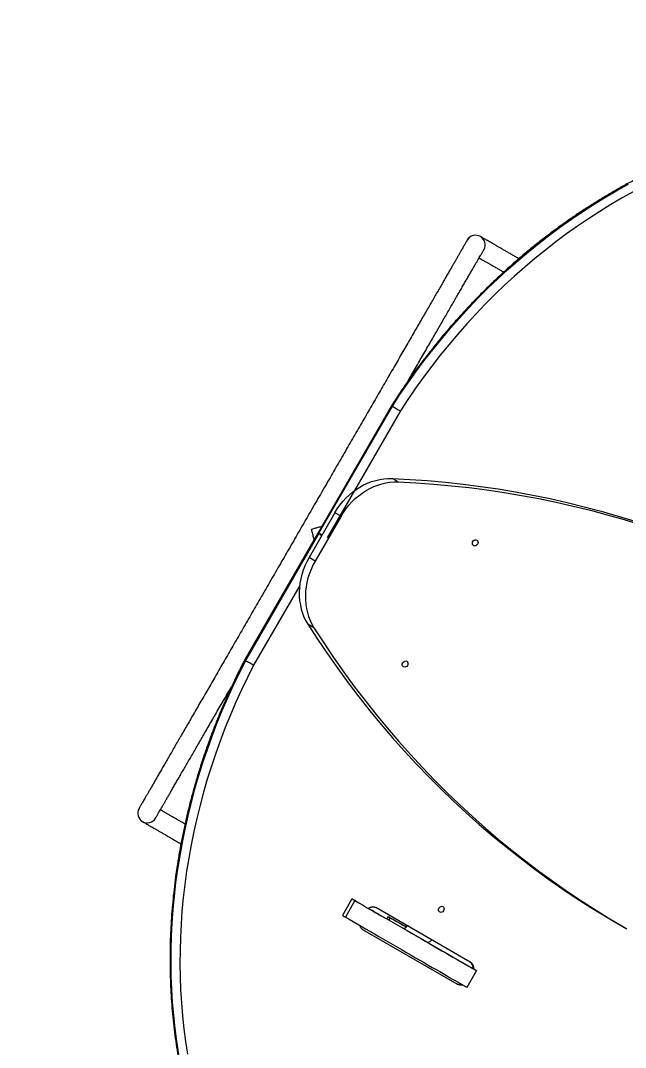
# Model space of a CAD drawing. Header units: millimetres. Extents: x -4727 to 4677, y -3642 to 4812.
# Drawn here: x -2186 to -1522, y 10 to 1136 of the extents above; entities that cross this region are included whole.
import ezdxf

# ---------------------------------------------------------------- set-up
doc = ezdxf.new("R2010")
doc.units = ezdxf.units.MM
for name, color, linetype in [('DIKOM_ОБЪЕКТ', 7, 'Continuous'), ('DIKOM_РАЗМЕР_ЗОНА', 7, 'Continuous'), ('DIKOM_РАЗМЕР_ОБЪЕКТА', 7, 'Continuous')]:
    doc.layers.add(name, color=color, linetype=linetype)
doc.styles.add('style1', font='arial.ttf', dxfattribs={"width": 0.8})
doc.dimstyles.new('1-50', dxfattribs={"dimtxt": 300, "dimasz": 200, "dimexe": 100, "dimexo": 0, "dimgap": 100, "dimtad": 1, "dimdec": 0, "dimtxsty": 'style1', "dimcen": 0, "dimclrd": 7, "dimclre": 7, "dimadec": 1, "dimazin": 2, "dimtfac": 1, "dimtdec": 0, "dimtmove": 1, "dimatfit": 3, "dimfxl": 0, "dimlwd": 25, "dimlwe": 18, "dimarcsym": 0})

# ---------------------------------------------------------------- blocks, each defined once
blk = doc.blocks.new('*D15')
at = {"layer": 'Defpoints', "color": 0, "transparency": 16777216}
for p in [(1810, 3454.8), (1810, 1556.9), (-3226.7, -1434.3)]:
    blk.add_point(p, dxfattribs=at)
at = {"layer": 'DIKOM_РАЗМЕР_ОБЪЕКТА', "color": 7, "lineweight": 18, "transparency": 16777216}
for p, q in [((-3226.7, -1434.3), (-3226.7, 3554.8)), ((1810, 1556.9), (1810, 3554.8))]:
    blk.add_line(p, q, dxfattribs=at)
at = {"layer": 'DIKOM_РАЗМЕР_ОБЪЕКТА', "color": 7, "lineweight": 25, "transparency": 16777216}
blk.add_line((-3026.7, 3454.8), (1610, 3454.8), dxfattribs=at)
at = {"layer": 'DIKOM_РАЗМЕР_ОБЪЕКТА', "color": 7, "transparency": 16777216}
for points in [[(-3026.7, 3488.1), (-3026.7, 3421.5), (-3226.7, 3454.8)], [(1610, 3488.1), (1610, 3421.5), (1810, 3454.8)]]:
    blk.add_solid(points, dxfattribs=at)
at = {"layer": 'DIKOM_РАЗМЕР_ОБЪЕКТА', "color": 0, "transparency": 16777216, "insert": (-1130.8, 3708), "char_height": 300, "attachment_point": 5, "style": 'style1'}
blk.add_mtext('5000', dxfattribs=at)
blk = doc.blocks.new('*D14')
at = {"layer": 'Defpoints', "color": 0, "transparency": 16777216}
for p in [(3933.7, 4362.3), (3933.7, 1611), (-4726.7, -2207.4)]:
    blk.add_point(p, dxfattribs=at)
at = {"layer": 'DIKOM_РАЗМЕР_ЗОНА', "color": 7, "lineweight": 18, "transparency": 16777216}
for p, q in [((-4726.7, -2207.4), (-4726.7, 4462.3)), ((3933.7, 1611), (3933.7, 4462.3))]:
    blk.add_line(p, q, dxfattribs=at)
at = {"layer": 'DIKOM_РАЗМЕР_ЗОНА', "color": 7, "lineweight": 25, "transparency": 16777216}
blk.add_line((-4526.7, 4362.3), (3733.7, 4362.3), dxfattribs=at)
at = {"layer": 'DIKOM_РАЗМЕР_ЗОНА', "color": 7, "transparency": 16777216}
for points in [[(-4526.7, 4395.6), (-4526.7, 4329), (-4726.7, 4362.3)], [(3733.7, 4395.6), (3733.7, 4329), (3933.7, 4362.3)]]:
    blk.add_solid(points, dxfattribs=at)
at = {"layer": 'DIKOM_РАЗМЕР_ЗОНА', "color": 0, "transparency": 16777216, "insert": (-1226.3, 4615.5), "char_height": 300, "attachment_point": 5, "style": 'style1'}
blk.add_mtext('8650', dxfattribs=at)

msp = doc.modelspace()

# ---------------------------------------------------------------- linework, layer by layer
at = {"layer": 'DIKOM_ОБЪЕКТ', "color": 7, "linetype": 'Continuous', "lineweight": 15}
for p, q in [((-1677.5, 885.3), (-1677.5, 885.3)), ((-1779, 713.9), (-1859.4, 574.5)), ((-1858.5, 574), (-1778, 713.4)), ((-1769.2, 708.1), (-1849.6, 568.8)), ((-1771.7, 630.2), (-1778.4, 634.1)), ((-1841, 596.5), (-1869.4, 547.3)), ((-1834.3, 592.6), (-1862.7, 543.4)), ((-1834.3, 592.6), (-1841, 596.5)), ((-1859.6, 574.2), (-1940.1, 434.8)), ((-1858.7, 573.6), (-1939.2, 434.2)), ((-1855.3, 571.7), (-1856.5, 572.4)), ((-1862.7, 543.4), (-1869.4, 547.3)), ((-1879.6, 516.8), (-1930.2, 429.3)), ((-1864, 470.3), (-1870.7, 474.2)), ((-2055.9, 271.9), (-2055.9, 271.9)), ((-1822.3, 173), (-1832.8, 154.8)), ((-1819, 171.1), (-1829.5, 152.9)), ((-1804.2, 162.6), (-1799.8, 160.1)), ((-1692.6, 103.6), (-1796.3, 163.5)), ((-1782.6, 153.6), (-1784.1, 151)), ((-1780.3, 152.3), (-1781.8, 149.7)), ((-1766.6, 140.9), (-1781.8, 149.7)), ((-1765.1, 143.5), (-1780.3, 152.3)), ((-1707.1, 79.6), (-1810.3, 139.2)), ((-1739.9, 125.5), (-1766.6, 140.9)), ((-1530.7, 145.8), (-1524, 142)), ((-1692.6, 103.6), (-1693.1, 103.9)), ((-1696.1, 76), (-1685.6, 94.1)), ((-1689.2, 96.2), (-1691.8, 97.7))]:
    msp.add_line(p, q, dxfattribs=at)
at = {"layer": 'DIKOM_ОБЪЕКТ', "color": 7, "linetype": 'Continuous', "lineweight": 15, "flags": 128}
for points in [[(-1778, 713.4), (-1769.7, 726.1), (-1761.1, 738.7), (-1752.2, 751.1), (-1743.2, 763.3), (-1733.8, 775.2), (-1724.3, 787), (-1714.5, 798.6), (-1704.5, 809.9), (-1694.3, 821.1), (-1683.8, 832), (-1673.2, 842.6), (-1662.4, 853), (-1651.3, 863.2), (-1640.1, 873.1), (-1628.7, 882.8), (-1617.2, 892.1), (-1605.4, 901.3), (-1593.5, 910.1), (-1581.5, 918.6), (-1569.3, 926.9), (-1556.9, 934.9), (-1544.5, 942.6), (-1531.9, 950), (-1519.2, 957)], [(-1513.4, 948.7), (-1526, 941.7), (-1538.4, 934.5), (-1550.7, 926.9), (-1562.9, 919), (-1575, 910.8), (-1586.9, 902.4), (-1598.6, 893.6), (-1610.2, 884.6), (-1621.7, 875.4), (-1632.9, 865.8), (-1644, 856.1), (-1654.9, 846), (-1665.6, 835.7), (-1676.1, 825.2), (-1686.4, 814.4), (-1696.5, 803.5), (-1706.4, 792.2), (-1716.1, 780.8), (-1725.5, 769.2), (-1734.7, 757.3), (-1743.7, 745.3), (-1752.5, 733.1), (-1761, 720.6), (-1769.2, 708.1)], [(-1841, 596.5), (-1838.4, 600.7), (-1835.5, 604.8), (-1832.4, 608.7), (-1829, 612.4), (-1825.4, 615.9), (-1821.7, 619.1), (-1817.7, 622), (-1813.7, 624.6), (-1809.5, 627), (-1805.2, 629), (-1800.8, 630.7), (-1796.3, 632), (-1791.8, 633.1), (-1787.3, 633.8), (-1782.8, 634.1), (-1778.4, 634.1)], [(-1778.4, 634.1), (-1758.8, 633.1), (-1739.3, 631.7), (-1719.9, 630), (-1700.5, 627.9), (-1681.3, 625.4), (-1662.1, 622.6), (-1643, 619.4), (-1624, 615.9), (-1605.1, 612), (-1586.3, 607.7), (-1567.6, 603.1), (-1549.1, 598.1), (-1530.6, 592.8), (-1512.3, 587.1)], [(-1834.3, 592.6), (-1831.7, 596.9), (-1828.8, 601), (-1825.6, 604.9), (-1822.3, 608.5), (-1818.7, 612), (-1814.9, 615.2), (-1811, 618.1), (-1806.9, 620.7), (-1802.7, 623.1), (-1798.4, 625.1), (-1794, 626.8), (-1789.6, 628.2), (-1785.1, 629.2), (-1780.6, 629.9), (-1776.1, 630.2), (-1771.7, 630.2)], [(-1771.7, 630.2), (-1752.1, 629.2), (-1732.6, 627.8), (-1713.2, 626.1), (-1693.8, 624), (-1674.6, 621.5), (-1655.4, 618.7), (-1636.3, 615.5), (-1617.3, 612), (-1598.4, 608.1), (-1579.6, 603.8), (-1560.9, 599.2), (-1542.4, 594.3), (-1523.9, 588.9), (-1505.6, 583.3)], [(-1858.5, 574), (-1859.1, 574.3), (-1859.4, 574.5), (-1859.4, 574.5)], [(-1856.5, 572.4), (-1857.5, 572.9), (-1858.4, 573.4), (-1859, 573.8), (-1859.5, 574.1), (-1859.6, 574.2), (-1859.6, 574.1), (-1859.3, 573.9), (-1858.7, 573.6)], [(-1858.7, 573.6), (-1857.9, 573.2), (-1857, 572.6), (-1855.9, 572), (-1855.3, 571.7)], [(-1855.1, 572), (-1855.7, 572.4), (-1856.8, 573), (-1857.7, 573.5), (-1858.5, 574)], [(-1685.5, 566.5), (-1684.7, 565.9), (-1684.2, 565), (-1684.1, 563.9), (-1684.3, 562.8), (-1684.8, 561.8), (-1685.6, 560.9), (-1686.5, 560.3), (-1687.5, 560.1), (-1688.5, 560.3), (-1689.4, 560.8), (-1690, 561.5), (-1690.3, 562.5), (-1690.3, 563.6), (-1690, 564.7), (-1689.3, 565.7), (-1688.4, 566.4), (-1687.4, 566.8), (-1686.4, 566.8), (-1685.5, 566.5)], [(-1869.4, 547.3), (-1871.8, 542.8), (-1873.9, 538.3), (-1875.7, 533.6), (-1877.2, 528.8), (-1878.4, 524), (-1879.3, 519.2), (-1879.9, 514.3), (-1880.1, 509.5), (-1880.1, 504.7), (-1879.7, 499.9), (-1878.9, 495.3), (-1877.9, 490.7), (-1876.5, 486.3), (-1874.9, 482.1), (-1872.9, 478.1), (-1870.7, 474.2)], [(-1862.7, 543.4), (-1865.1, 539), (-1867.2, 534.4), (-1869, 529.7), (-1870.5, 525), (-1871.7, 520.1), (-1872.6, 515.3), (-1873.2, 510.4), (-1873.4, 505.6), (-1873.3, 500.8), (-1872.9, 496), (-1872.2, 491.4), (-1871.2, 486.9), (-1869.8, 482.5), (-1868.2, 478.2), (-1866.2, 474.2), (-1864, 470.3)], [(-1870.7, 474.2), (-1860, 457.8), (-1849.1, 441.6), (-1837.9, 425.6), (-1826.4, 409.9), (-1814.6, 394.4), (-1802.6, 379.2), (-1790.3, 364.3), (-1777.7, 349.6), (-1764.9, 335.2), (-1751.8, 321), (-1738.5, 307.2), (-1724.9, 293.6), (-1711.1, 280.3), (-1697, 267.3), (-1682.7, 254.5), (-1668.2, 242.1), (-1653.4, 230), (-1638.4, 218.2), (-1623.2, 206.6), (-1607.8, 195.4), (-1592.2, 184.5), (-1576.4, 173.9), (-1560.3, 163.7), (-1544.1, 153.7), (-1530.7, 145.8)], [(-1864, 470.3), (-1853.3, 453.9), (-1842.4, 437.7), (-1831.2, 421.7), (-1819.7, 406), (-1807.9, 390.5), (-1795.9, 375.3), (-1783.6, 360.4), (-1771, 345.7), (-1758.2, 331.3), (-1745.1, 317.2), (-1731.8, 303.3), (-1718.2, 289.7), (-1704.4, 276.4), (-1690.3, 263.4), (-1676, 250.7), (-1661.5, 238.2), (-1646.7, 226.1), (-1631.7, 214.3), (-1616.5, 202.7), (-1601.1, 191.5), (-1585.5, 180.6), (-1569.6, 170), (-1553.6, 159.8), (-1537.4, 149.8), (-1520.9, 140.2)], [(-1939.2, 434.2), (-1946.1, 420.6), (-1952.6, 406.9), (-1958.9, 393.1), (-1965, 379.1), (-1970.7, 365), (-1976.1, 350.9), (-1981.2, 336.6), (-1986.1, 322.3), (-1990.6, 307.8), (-1994.8, 293.4), (-1998.7, 278.8), (-2002.3, 264.2), (-2005.6, 249.6), (-2008.6, 234.9), (-2011.2, 220.2), (-2013.6, 205.5), (-2015.6, 190.8), (-2017.3, 176.1), (-2018.7, 161.4), (-2019.7, 146.7), (-2020.5, 132), (-2020.9, 117.4), (-2021, 102.8), (-2020.8, 88.2), (-2020.2, 73.7), (-2019.3, 59.3), (-2018.1, 44.9), (-2016.6, 30.7), (-2014.8, 16.5), (-2012.6, 2.4)], [(-1930.2, 429.3), (-1936.9, 415.8), (-1943.5, 402.3), (-1949.7, 388.6), (-1955.6, 374.8), (-1961.3, 360.9), (-1966.6, 346.9), (-1971.7, 332.8), (-1976.4, 318.6), (-1980.9, 304.4), (-1985.1, 290.1), (-1988.9, 275.7), (-1992.5, 261.3), (-1995.7, 246.8), (-1998.7, 232.3), (-2001.3, 217.8), (-2003.6, 203.3), (-2005.6, 188.7), (-2007.3, 174.2), (-2008.7, 159.7), (-2009.7, 145.1), (-2010.4, 130.6), (-2010.8, 116.2), (-2010.9, 101.8), (-2010.7, 87.4), (-2010.2, 73.1), (-2009.3, 58.8), (-2008.1, 44.6), (-2006.6, 30.5), (-2004.8, 16.5), (-2002.7, 2.6)], [(-1762.2, 433.6), (-1761.5, 432.9), (-1761, 432), (-1760.9, 430.9), (-1761, 429.8), (-1761.5, 428.8), (-1762.3, 427.9), (-1763.3, 427.4), (-1764.3, 427.2), (-1765.3, 427.3), (-1766.1, 427.8), (-1766.8, 428.6), (-1767.1, 429.6), (-1767.1, 430.7), (-1766.7, 431.8), (-1766.1, 432.7), (-1765.2, 433.4), (-1764.2, 433.8), (-1763.2, 433.9), (-1762.2, 433.6)], [(-1817.9, 170.5), (-1819.3, 171.3), (-1820.5, 172), (-1821.3, 172.5), (-1822, 172.8), (-1822.2, 173), (-1822.2, 173), (-1821.8, 172.8), (-1821.2, 172.4), (-1820.2, 171.8), (-1819, 171.1)], [(-1819, 171.1), (-1814.9, 168.8), (-1810.6, 166.3), (-1806.2, 163.7), (-1801.6, 161.1), (-1796.9, 158.4), (-1792.1, 155.6), (-1787.2, 152.8), (-1782.2, 149.9), (-1777.2, 147), (-1772.1, 144.1), (-1767, 141.1), (-1761.9, 138.2), (-1756.9, 135.3), (-1751.9, 132.4), (-1746.9, 129.5), (-1742, 126.7), (-1737.3, 123.9), (-1732.6, 121.2), (-1728.1, 118.6), (-1723.7, 116.1), (-1719.5, 113.7), (-1715.5, 111.4), (-1711.7, 109.2), (-1708.1, 107.1), (-1704.7, 105.1), (-1701.5, 103.3), (-1698.7, 101.7), (-1696.1, 100.2), (-1693.7, 98.8), (-1691.7, 97.6), (-1689.9, 96.6), (-1688.4, 95.8), (-1687.3, 95.1), (-1686.4, 94.6), (-1685.9, 94.3), (-1685.6, 94.1), (-1685.7, 94.2), (-1686.1, 94.4), (-1686.9, 94.8), (-1687.9, 95.4), (-1689.2, 96.2)], [(-1804.2, 162.6), (-1802, 161.3), (-1799.5, 159.9), (-1796.7, 158.2), (-1793.5, 156.4), (-1790.1, 154.5), (-1786.4, 152.3), (-1784.1, 151)], [(-1802.1, 161.4), (-1800.9, 160.7), (-1799.9, 160.1), (-1799.2, 159.7), (-1798.8, 159.5), (-1798.6, 159.4), (-1798.7, 159.4), (-1799.1, 159.7), (-1799.8, 160.1)], [(-1722.6, 164.5), (-1721.8, 163.9), (-1721.4, 163), (-1721.2, 161.9), (-1721.4, 160.8), (-1721.9, 159.8), (-1722.7, 158.9), (-1723.6, 158.4), (-1724.6, 158.1), (-1725.6, 158.3), (-1726.5, 158.8), (-1727.1, 159.6), (-1727.4, 160.6), (-1727.4, 161.7), (-1727.1, 162.8), (-1726.4, 163.7), (-1725.5, 164.4), (-1724.5, 164.8), (-1723.5, 164.9), (-1722.6, 164.5)], [(-1832.8, 154.8), (-1832.7, 154.8), (-1832.3, 154.6), (-1831.7, 154.2), (-1830.7, 153.6), (-1829.5, 152.9)], [(-1829.5, 152.9), (-1825.4, 150.6), (-1821.1, 148.1), (-1816.7, 145.6), (-1812.1, 142.9), (-1807.4, 140.2), (-1802.6, 137.4), (-1797.7, 134.6), (-1792.7, 131.7), (-1787.7, 128.8), (-1782.6, 125.9), (-1777.5, 122.9), (-1772.4, 120), (-1767.4, 117.1), (-1762.4, 114.2), (-1757.4, 111.3), (-1752.5, 108.5), (-1747.8, 105.8), (-1743.1, 103.1), (-1738.6, 100.4), (-1734.2, 97.9), (-1730, 95.5), (-1726, 93.2), (-1722.2, 91), (-1718.6, 88.9), (-1715.2, 86.9), (-1712, 85.1), (-1709.2, 83.5), (-1706.6, 82), (-1704.2, 80.6), (-1702.2, 79.4), (-1700.4, 78.4), (-1698.9, 77.6), (-1697.8, 76.9), (-1696.9, 76.4), (-1696.4, 76.1), (-1696.1, 76), (-1696.1, 76)], [(-1781.8, 149.7), (-1782.8, 150.3), (-1783.6, 150.7), (-1784, 150.9), (-1784.1, 151)], [(-1780.3, 152.3), (-1781.3, 152.9), (-1782.1, 153.3), (-1782.5, 153.5), (-1782.6, 153.6), (-1782.3, 153.4), (-1781.8, 153.1), (-1781, 152.7), (-1779.9, 152), (-1778.5, 151.2), (-1776.9, 150.3), (-1775.1, 149.2), (-1773.1, 148.1), (-1771, 146.9), (-1768.8, 145.6), (-1766.6, 144.3), (-1765.1, 143.5)], [(-1762.7, 142.1), (-1762.7, 142.1), (-1763, 142.3), (-1763.6, 142.6), (-1764.4, 143.1), (-1765.4, 143.6), (-1766.4, 144.2), (-1767.5, 144.9), (-1768.5, 145.4), (-1769.3, 145.9), (-1770, 146.3), (-1770.3, 146.5), (-1770.3, 146.5), (-1770, 146.3), (-1769.5, 146), (-1768.7, 145.5), (-1767.7, 145), (-1766.6, 144.4), (-1765.6, 143.7), (-1764.6, 143.2), (-1764.6, 143.2)], [(-1766.6, 140.9), (-1766, 140.7), (-1765.3, 140.7), (-1764.6, 140.9), (-1763.8, 141.3), (-1763, 141.9), (-1762.2, 142.6), (-1761.6, 143.4)], [(-1734.9, 128), (-1735.6, 127.2), (-1736.3, 126.5), (-1737.1, 125.9), (-1737.9, 125.5), (-1738.6, 125.3), (-1739.3, 125.3), (-1739.9, 125.5)], [(-1739.9, 125.5), (-1739.5, 125.3), (-1732.9, 121.4), (-1726, 117.4), (-1718.8, 113.3), (-1711.3, 109), (-1703.6, 104.5), (-1695.6, 99.9), (-1689.9, 96.6)], [(-1690, 96.7), (-1691.2, 97.3), (-1692.1, 97.8), (-1692.7, 98.2), (-1692.9, 98.4), (-1692.9, 98.3), (-1692.5, 98.1), (-1691.8, 97.7)]]:
    msp.add_lwpolyline(points, dxfattribs=at)
at = {"layer": 'DIKOM_ОБЪЕКТ', "color": 7, "linetype": 'Continuous', "lineweight": 15}
for centre, radius, start, end in [((-1686.7, 890.3), 10.5, 60, 151.1812), ((-1686.7, 890.3), 10.5, 60, 150.857), ((-1686.7, 890.3), 10.5, 330.9159, 60), ((-1686.7, 890.3), 10.5, 331.1812, 60), ((-2046.7, 266.8), 10.5, 149.9154, 240), ((-2046.7, 266.8), 10.5, 240, 329.8691), ((-1764.6, 145.3), 1.93, 255.6644, 325.6681), ((-1697.6, 96.7), 8.47, 356.3097, 57.7371), ((-1697.1, 96.4), 8.47, 356.3097, 57.7371), ((-1703.2, 86.5), 7.89, 240.8099, 284.7662)]:
    msp.add_arc(centre, radius, start, end, dxfattribs=at)
for points, knots in [([(-1252, 1030.2), (-1254.3, 1030.2), (-1260.8, 1030), (-1271.5, 1029.6), (-1284.2, 1028.8), (-1297, 1027.6), (-1309.7, 1026.2), (-1322.5, 1024.4), (-1335.2, 1022.4), (-1348, 1020), (-1360.7, 1017.3), (-1373.5, 1014.4), (-1386.1, 1011.1), (-1398.8, 1007.6), (-1411.4, 1003.7), (-1424, 999.6), (-1436.5, 995.2), (-1449, 990.5), (-1461.4, 985.5), (-1473.7, 980.2), (-1486, 974.6), (-1498.2, 968.8), (-1510.3, 962.7), (-1522.3, 956.3), (-1534.2, 949.6), (-1546, 942.7), (-1557.6, 935.5), (-1569.2, 928), (-1580.6, 920.3), (-1591.9, 912.4), (-1603.1, 904.2), (-1614.2, 895.7), (-1625.1, 887.1), (-1635.8, 878.1), (-1646.4, 869), (-1656.8, 859.6), (-1667.1, 850), (-1677.2, 840.2), (-1687.1, 830.2), (-1696.8, 819.9), (-1706.3, 809.5), (-1715.7, 798.9), (-1724.9, 788), (-1733.8, 777), (-1742.6, 765.8), (-1751.1, 754.5), (-1759.5, 742.9), (-1767.6, 731.2), (-1774.1, 721.5), (-1777.8, 715.7), (-1779, 713.9)], [0, 0, 0, 0, 0.011262, 0.032523, 0.053786, 0.07505, 0.096315, 0.117583, 0.138851, 0.160121, 0.181393, 0.202666, 0.22394, 0.245216, 0.266492, 0.28777, 0.309049, 0.330329, 0.351611, 0.372893, 0.394176, 0.41546, 0.436744, 0.45803, 0.479316, 0.500603, 0.52189, 0.543179, 0.564467, 0.585756, 0.607045, 0.628335, 0.649626, 0.670916, 0.692207, 0.713498, 0.73479, 0.756081, 0.777373, 0.798666, 0.819958, 0.84125, 0.862543, 0.883836, 0.905129, 0.926422, 0.947715, 0.969008, 0.990301, 1, 1, 1, 1]), ([(-1695.8, 895.6), (-1695.8, 895.6), (-1695.8, 895.6), (-1695.9, 895.5), (-1696.1, 895.1), (-1696.5, 894.4), (-1697, 893.5), (-1697.7, 892.3), (-1698.6, 890.8), (-1699.6, 889), (-1700.8, 887), (-1702.1, 884.7), (-1703.6, 882.1), (-1705.2, 879.3), (-1707, 876.2), (-1708.9, 872.9), (-1711, 869.3), (-1713.2, 865.4), (-1715.6, 861.4), (-1718.1, 857), (-1720.7, 852.5), (-1723.5, 847.7), (-1726.4, 842.6), (-1729.4, 837.3), (-1732.6, 831.9), (-1735.9, 826.2), (-1739.3, 820.2), (-1742.9, 814.1), (-1746.5, 807.8), (-1750.3, 801.3), (-1754.2, 794.5), (-1758.1, 787.6), (-1762.2, 780.6), (-1766.4, 773.3), (-1770.7, 765.9), (-1775.1, 758.3), (-1779.5, 750.6), (-1784.1, 742.7), (-1788.7, 734.7), (-1793.4, 726.6), (-1798.2, 718.3), (-1803, 709.9), (-1807.9, 701.4), (-1812.9, 692.8), (-1817.9, 684.1), (-1823, 675.3), (-1828.1, 666.4), (-1833.3, 657.5), (-1838.5, 648.5), (-1843.7, 639.4), (-1849, 630.3), (-1854.3, 621.1), (-1859.6, 612), (-1864.9, 602.8), (-1870.2, 593.5), (-1875.5, 584.3), (-1880.9, 575.1), (-1886.2, 565.8), (-1891.5, 556.6), (-1896.8, 547.4), (-1902.1, 538.3), (-1907.4, 529.2), (-1912.6, 520.1), (-1917.8, 511.1), (-1923, 502.1), (-1928.1, 493.2), (-1933.2, 484.4), (-1938.2, 475.7), (-1943.2, 467.1), (-1948.1, 458.6), (-1953, 450.2), (-1957.7, 441.9), (-1962.5, 433.8), (-1967.1, 425.7), (-1971.6, 417.8), (-1976.1, 410.1), (-1980.5, 402.5), (-1984.8, 395.1), (-1989, 387.8), (-1993.1, 380.7), (-1997.1, 373.8), (-2001, 367), (-2004.7, 360.5), (-2008.4, 354.2), (-2012, 348), (-2015.4, 342.1), (-2018.7, 336.3), (-2021.9, 330.8), (-2024.9, 325.5), (-2027.9, 320.5), (-2030.6, 315.7), (-2033.3, 311.1), (-2035.8, 306.7), (-2038.2, 302.6), (-2040.4, 298.7), (-2042.5, 295.1), (-2044.4, 291.7), (-2046.2, 288.6), (-2047.9, 285.8), (-2049.4, 283.2), (-2050.7, 280.9), (-2051.9, 278.8), (-2052.9, 277), (-2053.8, 275.5), (-2054.5, 274.3), (-2055.1, 273.3), (-2055.5, 272.6), (-2055.7, 272.2), (-2055.8, 272.1), (-2055.8, 272.1), (-2055.8, 272.1), (-2055.8, 272.1), (-2055.8, 272.1)], [0, 0, 0, 0, 0.001712, 0.008286, 0.017565, 0.027007, 0.036456, 0.045906, 0.055356, 0.064806, 0.074257, 0.083707, 0.093157, 0.102607, 0.112058, 0.121508, 0.130958, 0.140408, 0.149859, 0.159309, 0.168759, 0.178209, 0.18766, 0.19711, 0.20656, 0.21601, 0.225461, 0.234911, 0.244361, 0.253812, 0.263262, 0.272712, 0.282163, 0.291613, 0.301063, 0.310513, 0.319964, 0.329414, 0.338864, 0.348314, 0.357765, 0.367215, 0.376665, 0.386115, 0.395566, 0.405016, 0.414466, 0.423917, 0.433367, 0.442817, 0.452267, 0.461718, 0.471168, 0.480618, 0.490068, 0.499519, 0.508969, 0.518419, 0.52787, 0.53732, 0.54677, 0.55622, 0.565671, 0.575121, 0.584571, 0.594021, 0.603472, 0.612922, 0.622372, 0.631823, 0.641273, 0.650723, 0.660173, 0.669624, 0.679074, 0.688524, 0.697975, 0.707425, 0.716875, 0.726325, 0.735776, 0.745226, 0.754676, 0.764126, 0.773577, 0.783027, 0.792477, 0.801928, 0.811378, 0.820828, 0.830278, 0.839729, 0.849179, 0.858629, 0.868079, 0.87753, 0.88698, 0.89643, 0.905881, 0.915331, 0.924781, 0.934231, 0.943682, 0.953132, 0.962582, 0.972032, 0.981482, 0.990931, 0.996037, 0.99859, 0.999867, 1, 1, 1, 1]), ([(-1639.3, 875.1), (-1640.4, 875.7), (-1642.8, 877.1), (-1646.3, 879.1), (-1649.8, 881.2), (-1653.2, 883.1), (-1656.5, 885), (-1659.7, 886.9), (-1662.7, 888.6), (-1665.5, 890.2), (-1668.1, 891.7), (-1670.5, 893.1), (-1672.7, 894.4), (-1674.7, 895.5), (-1676.5, 896.6), (-1678, 897.4), (-1679.2, 898.1), (-1680.2, 898.7), (-1680.9, 899.1), (-1681.3, 899.3), (-1681.4, 899.4), (-1681.5, 899.5), (-1681.5, 899.5), (-1681.6, 899.5), (-1681.6, 899.5)], [0, 0, 0, 0, 0.048609, 0.101341, 0.154077, 0.20681, 0.259544, 0.312277, 0.365012, 0.417746, 0.470481, 0.523216, 0.575952, 0.628687, 0.681424, 0.734164, 0.786908, 0.839658, 0.892427, 0.945249, 0.974678, 0.989398, 0.996775, 1, 1, 1, 1]), ([(-1761.1, 740.4), (-1760.5, 741.5), (-1758.4, 745.2), (-1754.8, 751.4), (-1750.5, 758.9), (-1746.3, 766.2), (-1742.1, 773.4), (-1738.1, 780.4), (-1734.1, 787.2), (-1730.3, 793.8), (-1726.6, 800.3), (-1723, 806.5), (-1719.5, 812.5), (-1716.2, 818.4), (-1712.9, 824), (-1709.8, 829.3), (-1706.8, 834.5), (-1704, 839.4), (-1701.3, 844.1), (-1698.7, 848.6), (-1696.3, 852.8), (-1694, 856.8), (-1691.8, 860.5), (-1689.8, 864), (-1688, 867.2), (-1686.3, 870.1), (-1684.7, 872.8), (-1683.3, 875.3), (-1682, 877.5), (-1680.9, 879.4), (-1680, 881), (-1679.2, 882.4), (-1678.6, 883.5), (-1678.1, 884.3), (-1677.8, 884.8), (-1677.7, 885), (-1677.6, 885.1), (-1677.6, 885.1), (-1677.6, 885.1), (-1677.6, 885.1), (-1677.6, 885.1), (-1677.6, 885.1), (-1677.6, 885.2), (-1677.6, 885.2), (-1677.5, 885.2), (-1677.5, 885.3)], [0, 0, 0, 0, 0.012351, 0.041818, 0.071285, 0.100753, 0.13022, 0.159688, 0.189155, 0.218623, 0.24809, 0.277558, 0.307025, 0.336492, 0.36596, 0.395427, 0.424895, 0.454363, 0.48383, 0.513297, 0.542765, 0.572233, 0.6017, 0.631168, 0.660635, 0.690103, 0.71957, 0.749038, 0.778505, 0.807973, 0.83744, 0.866908, 0.896376, 0.925844, 0.955313, 0.984786, 0.992236, 0.995961, 0.997824, 0.998755, 0.999222, 0.999463, 0.999576, 0.999702, 1, 1, 1, 1]), ([(-1682.9, 876), (-1682.9, 876), (-1682.2, 875.6), (-1680.6, 874.7), (-1678.2, 873.3), (-1675.5, 871.7), (-1672.6, 870.1), (-1669.6, 868.4), (-1666.4, 866.5), (-1663.1, 864.6), (-1659.7, 862.6), (-1657.2, 861.2), (-1655.9, 860.5), (-1655.9, 860.4)], [0, 0, 0, 0, 0.002436, 0.112334, 0.222233, 0.332133, 0.442037, 0.551939, 0.661844, 0.771749, 0.881652, 0.991557, 1, 1, 1, 1]), ([(-1778.9, 713.8), (-1778.9, 713.9), (-1778.9, 713.9), (-1778.4, 713.6), (-1778, 713.4)], [0, 0, 0, 0, 0.381103, 1, 1, 1, 1]), ([(-1778, 713.4), (-1777.6, 713.1), (-1776.7, 712.6), (-1774.8, 711.4), (-1772.6, 710.1), (-1770.7, 709), (-1769.6, 708.3), (-1769.2, 708.1), (-1769.2, 708.1)], [0, 0, 0, 0, 0.214586, 0.429181, 0.643799, 0.858495, 0.993642, 1, 1, 1, 1]), ([(-1866.7, 578.5), (-1866.7, 578.5), (-1865.7, 578.8), (-1863.5, 579.4), (-1860.6, 580.2), (-1858.2, 580.9), (-1856.4, 581.4), (-1855.6, 581.6), (-1855.3, 581.7)], [0, 0, 0, 0, 0.001603, 0.258958, 0.523835, 0.708864, 0.898265, 1, 1, 1, 1]), ([(-1863.7, 567.1), (-1863.8, 567.3), (-1864, 567.9), (-1864.4, 569.5), (-1865, 571.7), (-1865.8, 574.8), (-1866.4, 577.1), (-1866.7, 578.5), (-1866.7, 578.5)], [0, 0, 0, 0, 0.062871, 0.225149, 0.441483, 0.66394, 0.998391, 1, 1, 1, 1]), ([(-1940.1, 434.8), (-1940.6, 433.8), (-1943.4, 428.5), (-1948.1, 419), (-1954.2, 406.1), (-1960.1, 393.1), (-1965.7, 380.1), (-1971.1, 366.9), (-1976.2, 353.7), (-1981.1, 340.3), (-1985.7, 326.9), (-1990, 313.5), (-1994, 299.9), (-1997.8, 286.3), (-2001.3, 272.7), (-2004.6, 259), (-2007.5, 245.3), (-2010.2, 231.6), (-2012.6, 217.8), (-2014.8, 204), (-2016.6, 190.3), (-2018.2, 176.5), (-2019.5, 162.7), (-2020.5, 148.9), (-2021.2, 135.2), (-2021.7, 121.5), (-2021.8, 107.8), (-2021.7, 94.2), (-2021.3, 80.6), (-2020.6, 67), (-2019.7, 53.5), (-2018.4, 40.1), (-2016.9, 26.8), (-2015.1, 13.5), (-2013, 0.3), (-2010.6, -12.8), (-2007.9, -25.7), (-2005, -38.6), (-2001.8, -51.4), (-1998.3, -64), (-1994.6, -76.6), (-1990.6, -88.9), (-1986.3, -101.2), (-1981.7, -113.3), (-1976.9, -125.3), (-1971.9, -137.1), (-1966.5, -148.7), (-1960.9, -160.2), (-1955.6, -170.5), (-1952.1, -177), (-1950.6, -179.7)], [0, 0, 0, 0, 0.005204, 0.026497, 0.04779, 0.069084, 0.090377, 0.11167, 0.132964, 0.154257, 0.175551, 0.196844, 0.218137, 0.23943, 0.260723, 0.282016, 0.303308, 0.324601, 0.345893, 0.367185, 0.388477, 0.409768, 0.431059, 0.45235, 0.47364, 0.49493, 0.51622, 0.537508, 0.558797, 0.580084, 0.601371, 0.622658, 0.643943, 0.665228, 0.686512, 0.707795, 0.729077, 0.750358, 0.771637, 0.792916, 0.814194, 0.83547, 0.856745, 0.878018, 0.89929, 0.920561, 0.94183, 0.963097, 0.984363, 1, 1, 1, 1]), ([(-1939.2, 434.2), (-1939.5, 434.4), (-1940.1, 434.7), (-1940, 434.7), (-1940, 434.7)], [0, 0, 0, 0, 0.619663, 1, 1, 1, 1]), ([(-1930.2, 429.3), (-1930.2, 429.3), (-1930.6, 429.5), (-1931.7, 430.1), (-1933.7, 431.2), (-1935.9, 432.4), (-1937.9, 433.5), (-1938.7, 434), (-1939.2, 434.2)], [0, 0, 0, 0, 0.006365, 0.141505, 0.356203, 0.570824, 0.785412, 1, 1, 1, 1]), ([(-2037.6, 261.5), (-2037.6, 261.5), (-2037.6, 261.6), (-2037.6, 261.5), (-2037.6, 261.6), (-2037.5, 261.8), (-2037.1, 262.4), (-2036.7, 263.2), (-2036, 264.3), (-2035.2, 265.7), (-2034.3, 267.3), (-2033.2, 269.3), (-2031.9, 271.4), (-2030.5, 273.9), (-2028.9, 276.6), (-2027.2, 279.6), (-2025.4, 282.8), (-2023.4, 286.3), (-2021.2, 290), (-2018.9, 294), (-2016.5, 298.2), (-2013.9, 302.7), (-2011.2, 307.4), (-2008.3, 312.3), (-2005.3, 317.5), (-2002.2, 322.9), (-1999, 328.5), (-1995.6, 334.3), (-1992.1, 340.4), (-1988.5, 346.6), (-1984.8, 353), (-1981, 359.7), (-1977, 366.5), (-1973, 373.5), (-1968.9, 380.7), (-1964.6, 388), (-1960.3, 395.5), (-1956.8, 401.5), (-1954.8, 405), (-1954.3, 405.9)], [0, 0, 0, 0, 0.00067, 0.003436, 0.013739, 0.044793, 0.074369, 0.103908, 0.133443, 0.162978, 0.192512, 0.222046, 0.25158, 0.281114, 0.310648, 0.340182, 0.369716, 0.39925, 0.428784, 0.458317, 0.487851, 0.517385, 0.546919, 0.576453, 0.605987, 0.635521, 0.665055, 0.694589, 0.724122, 0.753656, 0.78319, 0.812724, 0.842258, 0.871792, 0.901326, 0.93086, 0.960394, 0.989928, 1, 1, 1, 1]), ([(-2005.4, 255.1), (-2005.7, 255.2), (-2007.2, 256.1), (-2009.8, 257.6), (-2013.2, 259.6), (-2016.5, 261.5), (-2019.7, 263.3), (-2022.7, 265), (-2025.5, 266.7), (-2028.1, 268.2), (-2030.4, 269.5), (-2031.8, 270.3), (-2032.4, 270.7)], [0, 0, 0, 0, 0.026977, 0.136934, 0.246891, 0.356851, 0.466808, 0.576768, 0.686727, 0.796688, 0.906647, 1, 1, 1, 1]), ([(-2051.9, 257.7), (-2051.9, 257.7), (-2051.9, 257.7), (-2051.7, 257.6), (-2051.3, 257.3), (-2050.5, 256.9), (-2049.5, 256.3), (-2048.2, 255.5), (-2046.7, 254.7), (-2044.9, 253.6), (-2042.9, 252.5), (-2040.6, 251.2), (-2038.2, 249.7), (-2035.5, 248.2), (-2032.6, 246.6), (-2029.6, 244.8), (-2026.4, 243), (-2023.1, 241.1), (-2019.7, 239.1), (-2016.1, 237), (-2012.9, 235.1), (-2010.7, 233.9), (-2009.8, 233.4)], [0, 0, 0, 0, 0.017691, 0.055554, 0.106205, 0.159267, 0.212638, 0.266072, 0.319526, 0.372988, 0.426454, 0.479922, 0.53339, 0.586861, 0.640331, 0.693802, 0.747273, 0.800744, 0.854216, 0.907687, 0.961159, 1, 1, 1, 1]), ([(-1804.2, 162.6), (-1804.1, 162.7), (-1803.6, 163), (-1802.6, 163.5), (-1801.3, 164), (-1799.9, 164.3), (-1798.7, 164.3), (-1797.4, 164), (-1796.7, 163.7), (-1796.3, 163.5)], [0, 0, 0, 0, 0.028397, 0.178841, 0.330625, 0.485137, 0.644491, 0.81172, 1, 1, 1, 1]), ([(-1810.3, 139.2), (-1810.5, 139.3), (-1811, 139.6), (-1811.7, 140.3), (-1812.5, 141.3), (-1813, 142.4), (-1813.2, 143.2), (-1813.3, 143.6)], [0, 0, 0, 0, 0.096279, 0.372362, 0.604149, 0.823589, 1, 1, 1, 1]), ([(-1693.1, 103.9), (-1692.9, 103.8), (-1692.4, 103.5), (-1691.7, 102.8), (-1690.9, 101.8), (-1690.4, 100.6), (-1690, 99.2), (-1689.8, 97.9), (-1689.9, 97), (-1689.9, 96.6)], [0, 0, 0, 0, 0.067762, 0.262071, 0.425205, 0.57965, 0.743382, 0.901005, 1, 1, 1, 1]), ([(-1701.8, 79.2), (-1701.9, 79.2), (-1702.5, 79), (-1703.5, 78.9), (-1704.7, 78.8), (-1706, 79.1), (-1706.7, 79.4), (-1707.1, 79.6)], [0, 0, 0, 0, 0.048942, 0.268475, 0.494885, 0.732487, 1, 1, 1, 1])]:
    msp.add_open_spline(points, degree=3, knots=knots, dxfattribs=at)

# ---------------------------------------------------------------- dimensions: what is measured, and where the dimension line sits
at = {"layer": 'DIKOM_РАЗМЕР_ЗОНА'}
dim = msp.add_linear_dim(base=(3933.7, 4362.3), p1=(-4726.7, -2207.4), p2=(3933.7, 1611), text='8650', dimstyle='1-50', override={"dimscale": 1, "dimtix": 0, "dimtofl": 1, "dimtmove": 1, "dimatfit": 3}, dxfattribs=at)
dim.commit()
dim.dimension.update_dxf_attribs({"geometry": '*D14', "text_midpoint": (-1226.3, 4362.3), "dimtype": 160})
at = {"layer": 'DIKOM_РАЗМЕР_ОБЪЕКТА'}
dim = msp.add_linear_dim(base=(1810, 3454.8), p1=(-3226.7, -1434.3), p2=(1810, 1556.9), text='5000', dimstyle='1-50', override={"dimscale": 1, "dimtix": 0, "dimtofl": 1, "dimtmove": 1, "dimatfit": 3}, dxfattribs=at)
dim.commit()
dim.dimension.update_dxf_attribs({"geometry": '*D15', "text_midpoint": (-1130.8, 3454.8), "dimtype": 160})

doc.saveas('drawing.dxf')
